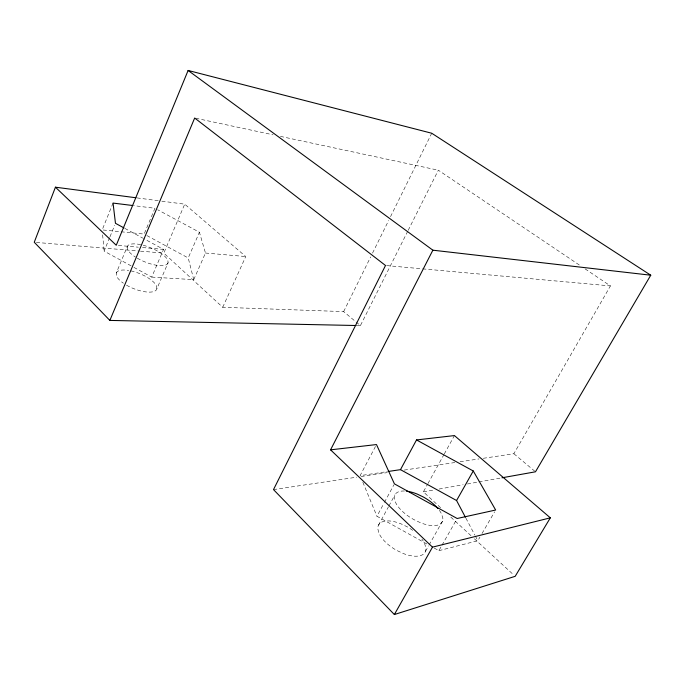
<?xml version="1.0" encoding="UTF-8"?>
<svg xmlns="http://www.w3.org/2000/svg" width="685" height="685" viewBox="0 0 685 685"><rect width="100%" height="100%" fill="white"/><g stroke="black" fill="none" stroke-linecap="round" stroke-linejoin="round"><path stroke-width="0.51" stroke-dasharray="3.42 2.57" d="M126.494 285.174A21.783 8.092 21.9 0 0 156.874 288.805L168.09 262.706L167.885 260.523A21.963 7.638 22.2 0 0 147.198 246.454A21.963 7.638 22.2 0 0 127.264 246.566L116.279 273.041L116.262 275.301A21.783 8.092 21.9 0 0 123.368 283.205M113.042 203.077L102.185 229.903L144.141 234.073L154.938 208.274L133.986 205.671M131.126 265.866L104.12 251.138L109.6 237.704M109.994 236.745L114.695 225.228M133.935 267.398L151.727 277.1L163.552 249.374L143.653 238.585M407.729 231.222L360.413 325.598L343.656 311.606L222.719 307.291L163.809 253.099L184.719 204.173L161.403 201.107M151.727 277.1L193.744 279.66L188.221 257.954L199.421 232.241L157.67 209.747M193.744 279.66L205.474 253.03L199.421 232.241M222.719 307.291L245.752 256.541L184.719 204.173M343.656 311.606L370.645 256.943M372.537 253.108L388.635 220.501M390.527 216.665L431.721 133.232M408.209 230.271L438.323 170.205L580.263 265.634M375.491 446.44L360.104 475.63L387.025 471.64M426.849 543.984L376.938 516.242L383.934 503.295M384.431 502.37L393.926 484.8M378.471 525.198L388.438 506.823M388.934 505.907L394.92 494.878M440.635 507.739L423.373 491.856L427.44 484.475M427.954 483.559L443.734 454.951M444.248 454.027L454.429 435.574M425.479 551.365L428.57 545.876M429.084 544.969L442.493 521.191M434.247 548.094L438.871 550.671L441.483 546.073M442.005 545.157L456.638 519.427M483.293 458.299L513.861 453.735L610.421 285.919L584.699 268.623M438.871 550.671L477.83 540.73L479.928 537.126M482.026 533.512L494.604 511.832M423.373 491.856L434.898 489.801M439.085 489.047L463.188 484.732M467.375 483.987L477.856 482.103M478.901 481.923L500.906 477.984M273.503 489.595L356.791 477.171M361.004 476.546L387.359 472.607M404.227 470.09L454.831 462.546M460.097 461.758L479.072 458.924M357.21 325.538L360.413 325.598M36.373 242.439L139.389 251.061M140.451 251.147L163.809 253.099M118.359 245.444L138.327 247.182M142.531 247.55L163.552 249.374M205.474 253.03L245.752 256.541M386.571 265.583L421.583 268.76M422.645 268.863L610.421 285.919M137.034 197.914L160.341 200.97M195.722 118.24L273.101 134.817M280.422 136.383L438.323 170.205M146.847 235.546L188.221 257.954M124.876 228.405L142.745 238.097M513.861 453.735L534.685 471.126M450.833 517.124L471.237 535.893M474.38 538.778L513.613 574.869M465.92 518.202L474.851 535.088M475.347 536.03L477.83 540.73M362.844 482.24L376.938 516.242M102.639 234.869L104.12 251.138M156.874 288.805L156.711 286.51A21.783 8.092 21.9 0 0 130.698 270.823M127.264 246.566L127.29 248.724A21.963 7.638 22.2 0 0 135.416 257.038M404.441 490.999A27.229 12.167 30.4 0 0 394.337 498.175L395.425 502.182A27.229 12.167 30.4 0 0 413.74 519.538L420.213 522.629A27.229 12.167 30.4 0 0 442.784 517.766L441.431 513.716A27.229 12.167 30.4 0 0 439.256 510.214M116.279 273.041A21.783 8.092 21.9 0 1 128.712 270.447M412.738 530.378A26.946 12.835 30.8 0 0 406.95 526.679L400.836 523.768A26.946 12.835 30.8 0 0 377.795 528.649L378.771 532.793A26.946 12.835 30.8 0 0 396.658 550.38L403.063 553.429A26.946 12.835 30.8 0 0 425.864 547.786L424.623 543.607A26.946 12.835 30.8 0 0 421.883 539.121M168.09 262.706A21.963 7.638 22.2 0 1 136.152 257.5"/><path stroke-width="1.03" d="M135.972 197.768L55.434 187.193L34.25 242.259L109.857 320.417L356.149 325.512M501.959 477.796L535.482 471.794L650.75 275.207L431.721 133.232L188.11 70.461L116.253 245.256L55.434 187.193M109.857 320.417L194.677 118.017L385.509 265.489L273.503 489.595L394.363 614.539L515.188 576.316L550.32 517.843L454.429 435.574L416.523 439.941L400.485 469.653L388.061 471.494M550.32 517.843L432.492 547.144L330.564 449.839L432.869 250.188L650.75 275.207M465.423 517.278L456.57 500.521L473.258 470.98L416.523 439.941M394.363 614.539L432.492 547.144M330.564 449.839L376.485 444.556L394.432 483.875L457.16 518.502L495.657 510.025L473.258 470.98M132.941 205.543L113.042 203.077L115.474 223.31L123.934 227.9M400.485 469.653L456.57 500.521M188.11 70.461L432.869 250.188M406.351 491.136A27.229 12.167 30.4 0 1 417.174 494.056L423.347 497.01A27.229 12.167 30.4 0 1 437.963 508.595"/></g></svg>
